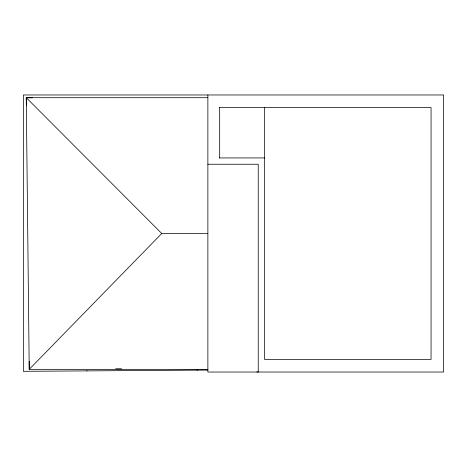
<?xml version="1.0" encoding="UTF-8"?>
<svg xmlns="http://www.w3.org/2000/svg" width="467" height="467" viewBox="0 0 467 467"><rect width="100%" height="100%" fill="white"/><g stroke="black" fill="none" stroke-linecap="round" stroke-linejoin="round"><path stroke-width="0.7" d="M207.868 233.5L161.74 233.5L29.228 369.344L207.868 369.344M87.078 370.88L86.664 370.886M197.436 370.144L197.021 370.144M207.868 370.074L23.35 371.306L23.35 94.97L443.65 94.97L443.65 372.03L207.868 372.03L207.868 94.97M207.868 97.696L26.269 97.696L26.356 105.641M219.496 107.562L431.059 107.562L431.059 359.438L264.544 359.438L264.544 107.562M219.385 157.939L264.544 157.939M207.868 164.238L258.245 164.238L258.245 372.03L256.803 371.971M115.647 368.767L121.572 368.767M32.188 97.696L26.269 97.696L29.228 369.344L29.228 361.4M32.188 97.772L26.269 97.696L161.74 233.5M219.677 107.562L219.677 157.939"/></g></svg>
